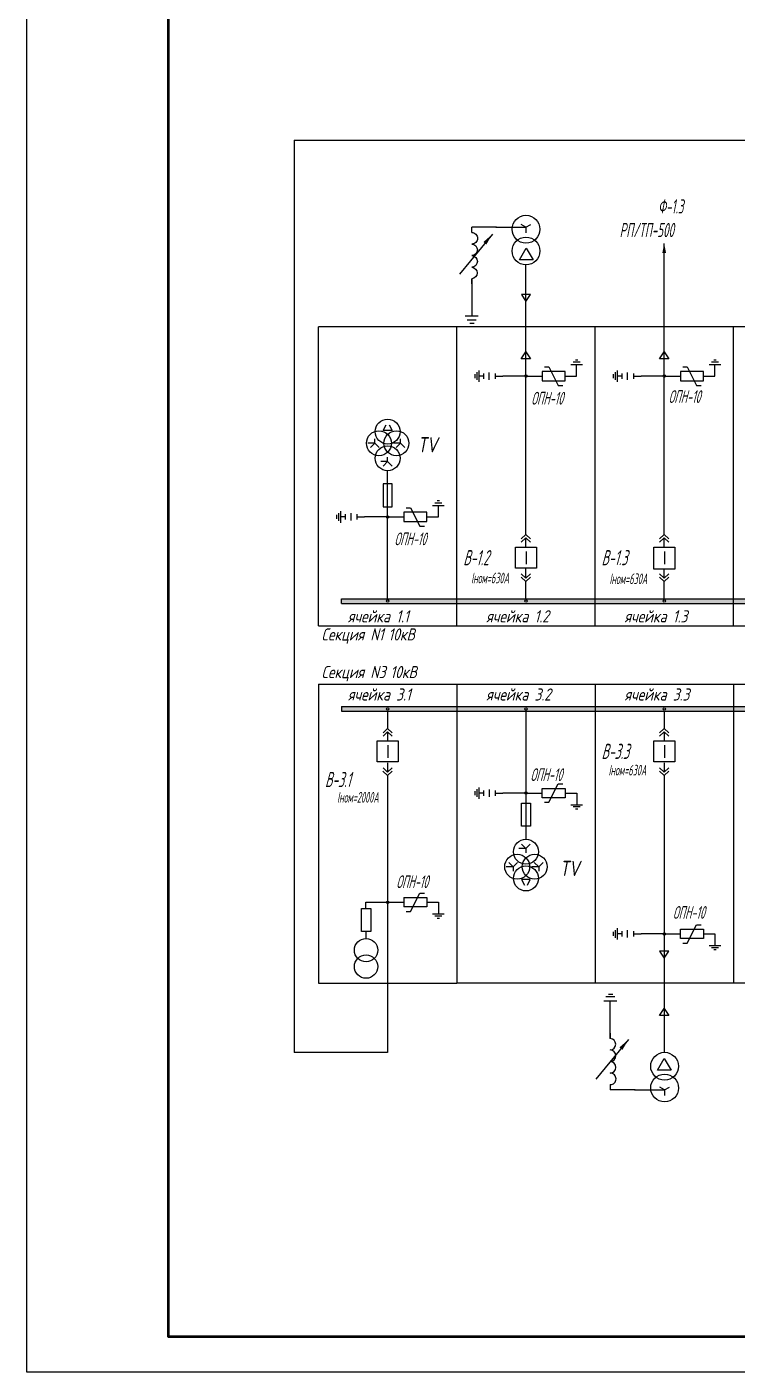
# Model space of a CAD drawing. Header units: millimetres. Extents: x 2325 to 2745, y -245 to 52.
# Drawn here: x 2325.1 to 2425.4, y -244.6 to -54.8 of the extents above; entities that cross this region are included whole.
import ezdxf
from ezdxf.enums import TextEntityAlignment as Align

# ---------------------------------------------------------------- set-up
doc = ezdxf.new("R2010")
doc.units = ezdxf.units.MM
doc.layers.add('10_КВ', color=32, linetype='Continuous')
doc.layers.add('ТЕКСТ', color=7, linetype='Continuous')
doc.styles.add('GOST TYPE_A', font='', dxfattribs={"oblique": 11})
doc.styles.add('ГОСТ type A', font='', dxfattribs={"oblique": 15, "height": 4})
doc.styles.get('GOST TYPE_A').set_extended_font_data('GOST type A')
doc.styles.get('ГОСТ type A').set_extended_font_data('GOST type A')

# ---------------------------------------------------------------- blocks, each defined once
blk = doc.blocks.new('ЗАЗЕМЛЕНИЕ')
at = {"color": 0, "linetype": 'ByBlock'}
for p, q in [((0, 0), (0, -2.5)), ((-3, -2.5), (3, -2.5)), ((-2, -3.5), (2, -3.5)), ((-1, -4.5), (1, -4.5))]:
    blk.add_line(p, q, dxfattribs=at)
blk = doc.blocks.new('Заземл.нож откл. норм.')
at = {"ltscale": 100}
for p, q in [((1.1, 0), (0, 0)), ((1.1, -0.37), (1.1, 0.37)), ((2.73, -0.37), (2.73, 0.37))]:
    blk.add_line(p, q, dxfattribs=at)
blk.add_line((1.91, 0.52), (1.91, -0.52))
at = {"ltscale": 100, "xscale": 0.2717159185103244, "yscale": 0.2717159185103244, "zscale": 0.2717159185103244, "rotation": 90}
blk.add_blockref('ЗАЗЕМЛЕНИЕ', (2.73, 0), dxfattribs=at)

msp = doc.modelspace()

# ---------------------------------------------------------------- hatches: boundary and pattern name
h = msp.add_hatch(color=7)
h.paths.add_polyline_path([(2538.73, -135.48), (2522.46, -135.48), (2522.46, -136.14), (2538.73, -136.14)])
h.paths.add_polyline_path([(2532.39, -135.81, -1), (2532.05, -135.81, -1)], flags=16)
h.paths.add_polyline_path([(2522.46, -135.48), (2504.29, -135.48), (2504.29, -136.14), (2522.46, -136.14)])
h.paths.add_polyline_path([(2512.52, -135.81, -1), (2512.86, -135.81, -1)], flags=16)
h.paths.add_polyline_path([(2504.29, -135.48), (2502.94, -135.48), (2502.94, -136.14), (2504.29, -136.14)])
h.paths.add_polyline_path([(2502.94, -135.48), (2483.42, -135.48), (2483.42, -136.14), (2502.94, -136.14)])
h.paths.add_polyline_path([(2493.01, -135.81, -1), (2493.35, -135.81, -1)], flags=16)
h.paths.add_polyline_path([(2483.42, -135.48), (2463.9, -135.48), (2463.9, -136.14), (2483.42, -136.14)])
h.paths.add_polyline_path([(2473.48, -135.81, -1), (2473.82, -135.81, -1)], flags=16)
h.paths.add_polyline_path([(2463.9, -135.48), (2444.38, -135.48), (2444.38, -136.14), (2463.9, -136.14)])
h.paths.add_polyline_path([(2453.96, -135.81, -1), (2454.3, -135.81, -1)], flags=16)
h.paths.add_polyline_path([(2444.38, -135.48), (2424.86, -135.48), (2424.86, -136.14), (2444.38, -136.14)])
h.paths.add_polyline_path([(2434.45, -135.81, -1), (2434.78, -135.81, -1)], flags=16)
h.paths.add_polyline_path([(2424.86, -135.48), (2405.34, -135.48), (2405.34, -136.14), (2424.86, -136.14)])
h.paths.add_polyline_path([(2414.93, -135.81, -1), (2415.26, -135.81, -1)], flags=16)
h.paths.add_polyline_path([(2405.34, -135.48), (2395.58, -135.48), (2395.58, -135.64, -0.414214), (2395.75, -135.81, -1), (2395.41, -135.81, -0.414214), (2395.58, -135.64), (2395.58, -135.48), (2385.82, -135.48), (2385.82, -136.14), (2405.34, -136.14)])
h.paths.add_polyline_path([(2385.82, -135.48), (2376.06, -135.48), (2376.06, -135.64, -0.414214), (2376.23, -135.81, -0.414214), (2376.06, -135.98, -0.414214), (2375.9, -135.81, -0.414214), (2376.06, -135.64), (2376.06, -135.48), (2369.56, -135.48), (2369.56, -136.14), (2385.82, -136.14)])
h = msp.add_hatch(color=7)
h.paths.add_polyline_path([(2538.73, -150.69), (2522.46, -150.69), (2522.46, -151.34), (2538.73, -151.34)])
h.paths.add_polyline_path([(2532.39, -151.02, -1), (2532.05, -151.02, -1)], flags=16)
h.paths.add_polyline_path([(2522.46, -150.69), (2504.29, -150.69), (2504.29, -151.34), (2522.46, -151.34)])
h.paths.add_polyline_path([(2512.52, -151.02, -1), (2512.86, -151.02, -1)], flags=16)
h.paths.add_polyline_path([(2504.29, -150.69), (2502.94, -150.69), (2502.94, -151.34), (2504.29, -151.34)])
h.paths.add_polyline_path([(2502.94, -150.69), (2483.42, -150.69), (2483.42, -151.34), (2502.94, -151.34)])
h.paths.add_polyline_path([(2493.01, -151.02, -1), (2493.35, -151.02, -1)], flags=16)
h.paths.add_polyline_path([(2483.42, -150.69), (2463.9, -150.69), (2463.9, -151.34), (2483.42, -151.34)])
h.paths.add_polyline_path([(2473.48, -151.02, -1), (2473.82, -151.02, -1)], flags=16)
h.paths.add_polyline_path([(2463.9, -150.69), (2444.38, -150.69), (2444.38, -151.34), (2463.9, -151.34)])
h.paths.add_polyline_path([(2453.96, -151.02, -1), (2454.3, -151.02, -1)], flags=16)
h.paths.add_polyline_path([(2444.38, -150.69), (2424.86, -150.69), (2424.86, -151.34), (2444.38, -151.34)])
h.paths.add_polyline_path([(2434.45, -151.02, -1), (2434.78, -151.02, -1)], flags=16)
h.paths.add_polyline_path([(2424.86, -150.69), (2405.34, -150.69), (2405.34, -151.34), (2424.86, -151.34)])
h.paths.add_polyline_path([(2414.93, -151.02, -1), (2415.26, -151.02, -1)], flags=16)
h.paths.add_polyline_path([(2405.34, -150.69), (2385.82, -150.69), (2385.82, -151.34), (2395.58, -151.34), (2395.58, -151.19, -0.414214), (2395.41, -151.02, -1), (2395.75, -151.02, -0.414214), (2395.58, -151.19), (2395.58, -151.34), (2405.34, -151.34)])
h.paths.add_polyline_path([(2385.82, -150.69), (2369.56, -150.69), (2369.56, -151.34), (2376.06, -151.34), (2376.06, -151.19, -0.414214), (2375.9, -151.02, -1), (2376.23, -151.02, -0.414214), (2376.06, -151.19), (2376.06, -151.34), (2385.82, -151.34)])

# ---------------------------------------------------------------- linework, layer by layer
at = {"color": 7}
for p, q in [((2362.88, -70.8), (2504.29, -70.8)), ((2362.88, -70.8), (2362.88, -199.49)), ((2387.93, -83.81), (2387.93, -83.07)), ((2391.41, -83.07), (2387.93, -83.07)), ((2391.34, -83.07), (2395.58, -83.07)), ((2395.58, -83.07), (2394.9, -82.68)), ((2395.58, -83.07), (2396.26, -82.68)), ((2395.58, -83.07), (2395.58, -83.86)), ((2390.84, -84.04), (2386.22, -89.66)), ((2415.09, -104.2), (2415.09, -85.34)), ((2395.57, -104.24), (2395.57, -88.37)), ((2387.93, -91.06), (2387.93, -90.33)), ((2387.93, -90.33), (2387.93, -95.6)), ((2387.65, -96.59), (2388.27, -96.59)), ((2366.3, -139.32), (2366.3, -97.1)), ((2366.3, -139.32), (2366.3, -97.1)), ((2385.82, -97.1), (2366.3, -97.1)), ((2405.34, -97.1), (2385.82, -97.1)), ((2405.34, -97.1), (2385.82, -97.1)), ((2405.34, -97.1), (2385.82, -97.1)), ((2385.82, -139.32), (2385.82, -97.1)), ((2424.86, -97.1), (2405.34, -97.1)), ((2405.34, -139.32), (2405.34, -97.1)), ((2415.09, -104.24), (2415.1, -97.1)), ((2444.38, -97.1), (2424.86, -97.1)), ((2424.86, -139.32), (2424.86, -97.1)), ((2395.57, -107.65), (2395.57, -101.3)), ((2395.57, -126.4), (2395.57, -101.64)), ((2401.92, -102.45), (2403.55, -102.45)), ((2403.22, -102.12), (2402.24, -102.12)), ((2402.89, -101.8), (2402.57, -101.8)), ((2402.73, -104.07), (2402.73, -102.45)), ((2415.09, -107.65), (2415.09, -101.3)), ((2415.09, -126.4), (2415.09, -101.64)), ((2421.44, -102.45), (2423.06, -102.45)), ((2422.74, -102.12), (2421.76, -102.12)), ((2422.41, -101.8), (2422.09, -101.8)), ((2422.25, -104.07), (2422.25, -102.45)), ((2395.57, -104.07), (2392.32, -104.07)), ((2395.57, -105.59), (2395.57, -103.96)), ((2395.57, -104.07), (2397.85, -104.07)), ((2398.18, -102.77), (2398.8, -102.77)), ((2398.8, -102.77), (2400.13, -105.37)), ((2401.11, -104.07), (2402.73, -104.07)), ((2415.09, -104.07), (2411.84, -104.07)), ((2415.09, -105.59), (2415.09, -103.96)), ((2415.09, -104.07), (2417.37, -104.07)), ((2417.7, -102.77), (2418.32, -102.77)), ((2418.32, -102.77), (2419.65, -105.37)), ((2420.62, -104.07), (2422.25, -104.07)), ((2400.13, -105.37), (2400.78, -105.37)), ((2419.65, -105.37), (2420.3, -105.37)), ((2375.45, -111.74), (2375.86, -110.92)), ((2376.68, -111.74), (2375.45, -111.74)), ((2376.27, -110.92), (2376.68, -111.74)), ((2374.26, -113.54), (2373.28, -113.54)), ((2374.26, -113.54), (2373.65, -114.16)), ((2374.26, -113.54), (2374.26, -112.92)), ((2374.26, -113.54), (2374.88, -114.16)), ((2377.86, -113.54), (2376.88, -113.54)), ((2377.86, -113.54), (2377.25, -114.16)), ((2377.86, -113.54), (2377.86, -112.92)), ((2377.86, -113.54), (2378.48, -114.16)), ((2376.06, -116.13), (2376.06, -115.51)), ((2376.06, -116.13), (2375.08, -116.13)), ((2376.06, -116.13), (2375.45, -116.75)), ((2376.06, -116.13), (2376.68, -116.75)), ((2376.06, -125.56), (2376.06, -117.42)), ((2378.67, -122.63), (2379.28, -122.63)), ((2379.28, -122.63), (2380.62, -125.23)), ((2382.41, -122.3), (2384.03, -122.3)), ((2383.71, -121.98), (2382.73, -121.98)), ((2383.38, -121.65), (2383.06, -121.65)), ((2383.22, -123.93), (2383.22, -122.3)), ((2376.06, -123.93), (2372.81, -123.93)), ((2376.06, -125.56), (2376.06, -123.93)), ((2376.06, -123.93), (2378.34, -123.93)), ((2380.62, -125.23), (2381.27, -125.23)), ((2381.59, -123.93), (2383.22, -123.93)), ((2376.06, -135.64), (2376.06, -125.56)), ((2395.57, -126.4), (2394.91, -127.01)), ((2395.57, -126.87), (2394.92, -127.48)), ((2395.57, -126.4), (2396.22, -127.01)), ((2395.57, -126.87), (2396.22, -127.48)), ((2395.57, -128.21), (2395.57, -126.88)), ((2415.09, -126.4), (2414.43, -127.01)), ((2415.09, -126.87), (2414.44, -127.48)), ((2415.09, -126.4), (2415.74, -127.01)), ((2415.09, -126.87), (2415.74, -127.48)), ((2415.09, -128.21), (2415.09, -126.88)), ((2395.61, -128.8), (2395.61, -130.58)), ((2415.12, -128.8), (2415.12, -130.58)), ((2395.57, -132.59), (2394.92, -131.98)), ((2395.57, -133.06), (2394.92, -132.45)), ((2395.57, -132.58), (2395.57, -131.18)), ((2395.57, -132.59), (2396.22, -131.98)), ((2395.57, -133.06), (2396.23, -132.45)), ((2415.09, -132.59), (2414.44, -131.98)), ((2415.09, -133.06), (2414.44, -132.45)), ((2415.09, -132.58), (2415.09, -131.29)), ((2415.09, -132.59), (2415.74, -131.98)), ((2415.09, -133.06), (2415.75, -132.45)), ((2395.57, -135.48), (2395.57, -133.06)), ((2415.09, -135.48), (2415.09, -133.06)), ((2369.56, -136.14), (2369.56, -135.48)), ((2369.56, -135.48), (2538.73, -135.48)), ((2369.56, -136.14), (2538.73, -136.14)), ((2366.3, -139.32), (2385.82, -139.32)), ((2385.82, -139.32), (2405.34, -139.32)), ((2385.82, -139.32), (2405.34, -139.32)), ((2385.82, -139.32), (2405.34, -139.32)), ((2405.34, -139.32), (2424.86, -139.32)), ((2405.34, -139.32), (2424.86, -139.32)), ((2424.86, -139.32), (2444.38, -139.32)), ((2424.86, -139.32), (2444.38, -139.32)), ((2366.3, -147.51), (2366.3, -189.73)), ((2366.3, -147.51), (2385.82, -147.51)), ((2385.82, -147.51), (2385.82, -189.73)), ((2385.82, -147.51), (2385.82, -189.73)), ((2385.82, -147.51), (2405.34, -147.51)), ((2385.82, -147.51), (2405.34, -147.51)), ((2405.34, -147.51), (2424.86, -147.51)), ((2405.34, -147.51), (2424.86, -147.51)), ((2405.34, -147.51), (2405.34, -189.73)), ((2405.34, -147.51), (2405.34, -189.73)), ((2405.34, -147.51), (2424.86, -147.51)), ((2405.34, -147.51), (2405.34, -189.73)), ((2405.34, -147.51), (2405.34, -189.73)), ((2405.34, -147.51), (2424.86, -147.51)), ((2424.86, -147.51), (2424.86, -189.73)), ((2424.86, -147.51), (2424.86, -189.73)), ((2424.86, -147.51), (2444.38, -147.51)), ((2424.86, -147.51), (2424.86, -189.73)), ((2424.86, -147.51), (2424.86, -189.73)), ((2424.86, -147.51), (2444.38, -147.51)), ((2369.56, -150.69), (2538.73, -150.69)), ((2369.56, -150.69), (2369.56, -151.34)), ((2369.56, -151.34), (2538.73, -151.34)), ((2376.06, -151.34), (2376.06, -153.77)), ((2395.58, -151.19), (2395.58, -161.27)), ((2415.09, -151.34), (2415.09, -153.77)), ((2376.06, -153.77), (2375.41, -154.38)), ((2376.06, -154.24), (2375.41, -154.85)), ((2376.06, -153.77), (2376.72, -154.38)), ((2376.06, -154.24), (2376.71, -154.85)), ((2376.06, -154.25), (2376.06, -155.54)), ((2415.09, -153.77), (2414.44, -154.38)), ((2415.09, -154.24), (2414.44, -154.85)), ((2415.09, -153.77), (2415.75, -154.38)), ((2415.09, -154.24), (2415.74, -154.85)), ((2415.09, -154.25), (2415.09, -155.54)), ((2376.09, -156.13), (2376.09, -157.91)), ((2415.12, -156.13), (2415.12, -157.91)), ((2376.06, -159.96), (2375.41, -159.35)), ((2376.06, -158.62), (2376.06, -159.95)), ((2376.06, -159.96), (2376.71, -159.35)), ((2415.09, -159.96), (2414.44, -159.35)), ((2415.09, -158.62), (2415.09, -159.95)), ((2415.09, -159.96), (2415.74, -159.35)), ((2376.06, -160.43), (2375.4, -159.82)), ((2376.06, -160.43), (2376.71, -159.82)), ((2376.06, -160.43), (2376.06, -185.19)), ((2395.58, -161.27), (2395.58, -162.9)), ((2395.58, -161.27), (2395.58, -169.41)), ((2415.09, -160.43), (2414.43, -159.82)), ((2415.09, -160.43), (2415.74, -159.82)), ((2415.09, -160.43), (2415.09, -185.19)), ((2395.58, -162.9), (2392.33, -162.9)), ((2395.58, -162.9), (2397.86, -162.9)), ((2398.8, -164.2), (2400.14, -161.6)), ((2400.14, -161.6), (2400.79, -161.6)), ((2401.11, -162.9), (2402.74, -162.9)), ((2402.74, -162.9), (2402.74, -164.53)), ((2376.06, -164.54), (2376.06, -174.3)), ((2398.19, -164.2), (2398.8, -164.2)), ((2401.93, -164.53), (2403.55, -164.53)), ((2403.23, -164.85), (2402.25, -164.85)), ((2402.9, -165.18), (2402.58, -165.18)), ((2395.58, -170.7), (2394.59, -170.7)), ((2395.58, -170.7), (2394.96, -170.08)), ((2395.58, -170.7), (2396.19, -170.08)), ((2395.58, -170.7), (2395.58, -171.32)), ((2393.78, -173.29), (2393.16, -172.67)), ((2393.78, -173.29), (2394.39, -172.67)), ((2397.38, -173.29), (2396.76, -172.67)), ((2397.38, -173.29), (2397.99, -172.67)), ((2393.78, -173.29), (2392.79, -173.29)), ((2393.78, -173.29), (2393.78, -173.91)), ((2397.38, -173.29), (2396.39, -173.29)), ((2397.38, -173.29), (2397.38, -173.91)), ((2396.19, -175.09), (2394.96, -175.09)), ((2394.96, -175.09), (2395.37, -175.91)), ((2395.78, -175.91), (2396.19, -175.09)), ((2373, -179.21), (2373, -178.3)), ((2373, -178.3), (2376.06, -178.3)), ((2376.06, -178.3), (2378.34, -178.3)), ((2379.28, -179.6), (2380.62, -177)), ((2380.62, -177), (2381.27, -177)), ((2381.59, -178.3), (2383.22, -178.3)), ((2383.22, -178.3), (2383.22, -179.92)), ((2376.06, -179.18), (2376.06, -185.53)), ((2378.67, -179.6), (2379.28, -179.6)), ((2382.41, -179.92), (2384.03, -179.92)), ((2383.71, -180.25), (2382.73, -180.25)), ((2415.09, -179.18), (2415.09, -185.53)), ((2383.38, -180.57), (2383.06, -180.57)), ((2415.09, -181.24), (2415.09, -182.87)), ((2418.32, -184.06), (2419.65, -181.46)), ((2419.65, -181.46), (2420.3, -181.46)), ((2373, -182.43), (2373, -183.41)), ((2376.06, -182.59), (2376.06, -199.49)), ((2415.09, -182.76), (2411.84, -182.76)), ((2415.09, -182.59), (2415.09, -199.49)), ((2415.09, -182.76), (2417.37, -182.76)), ((2417.7, -184.06), (2418.32, -184.06)), ((2420.62, -182.76), (2422.25, -182.76)), ((2422.25, -182.76), (2422.25, -184.38)), ((2421.44, -184.38), (2423.06, -184.38)), ((2422.74, -184.71), (2421.76, -184.71)), ((2422.41, -185.03), (2422.09, -185.03)), ((2366.3, -189.73), (2385.82, -189.73)), ((2405.34, -189.73), (2385.82, -189.73)), ((2424.86, -189.73), (2405.34, -189.73)), ((2424.86, -189.73), (2405.34, -189.73)), ((2424.86, -189.73), (2405.34, -189.73)), ((2424.86, -189.73), (2405.34, -189.73)), ((2444.38, -189.73), (2424.86, -189.73)), ((2407.21, -191.25), (2407.82, -191.25)), ((2407.48, -197.52), (2407.48, -192.24)), ((2407.48, -196.78), (2407.48, -197.52)), ((2410.05, -197.66), (2405.43, -203.28)), ((2407.48, -204.03), (2407.48, -204.77)), ((2410.97, -204.77), (2407.48, -204.77)), ((2410.89, -204.77), (2415.14, -204.77)), ((2415.15, -204.78), (2414.47, -204.39)), ((2415.15, -204.78), (2415.83, -204.39)), ((2415.15, -204.78), (2415.15, -205.56))]:
    msp.add_line(p, q, dxfattribs=at)
at = {"color": 7, "linetype": 'Continuous'}
for p, q in [((2397.85, -103.42), (2397.85, -104.72)), ((2401.11, -103.42), (2397.85, -103.42)), ((2401.11, -104.72), (2401.11, -103.42)), ((2417.37, -103.42), (2417.37, -104.72)), ((2420.62, -103.42), (2417.37, -103.42)), ((2420.62, -104.72), (2420.62, -103.42)), ((2397.85, -104.72), (2401.11, -104.72)), ((2417.37, -104.72), (2420.62, -104.72)), ((2378.34, -123.28), (2378.34, -124.58)), ((2381.59, -123.28), (2378.34, -123.28)), ((2381.59, -124.58), (2381.59, -123.28)), ((2378.34, -124.58), (2381.59, -124.58)), ((2397.86, -163.55), (2397.86, -162.25)), ((2397.86, -162.25), (2401.11, -162.25)), ((2401.11, -162.25), (2401.11, -163.55)), ((2401.11, -163.55), (2397.86, -163.55)), ((2378.34, -177.65), (2381.59, -177.65)), ((2378.34, -177.65), (2378.34, -178.95)), ((2381.59, -177.65), (2381.59, -178.95)), ((2381.59, -178.95), (2378.34, -178.95)), ((2417.37, -183.41), (2417.37, -182.11)), ((2417.37, -182.11), (2420.62, -182.11)), ((2420.62, -182.11), (2420.62, -183.41)), ((2420.62, -183.41), (2417.37, -183.41))]:
    msp.add_line(p, q, dxfattribs=at)
at = {"color": 7}
for points in [[(2745.14, -244.59), (2325.15, -244.59), (2325.15, 52.38), (2745.14, 52.38)], [(2395.61, -86.01), (2396.58, -87.68), (2394.65, -87.68)], [(2394.09, -128.21), (2397.06, -128.21), (2397.06, -131.18), (2394.09, -131.18)], [(2413.61, -128.21), (2416.58, -128.21), (2416.58, -131.29), (2413.61, -131.29)], [(2374.58, -155.54), (2377.55, -155.54), (2377.55, -158.5), (2374.58, -158.5)], [(2413.61, -155.54), (2416.58, -155.54), (2416.58, -158.5), (2413.61, -158.5)], [(2415.1, -200.32), (2416.06, -201.99), (2414.13, -201.99)]]:
    msp.add_lwpolyline(points, close=True, dxfattribs=at)
at = {"color": 7, "lineweight": 50}
msp.add_lwpolyline([(2740.14, -239.59), (2345.15, -239.59), (2345.15, 47.38), (2740.14, 47.38)], close=True, dxfattribs=at)
at = {"color": 7}
for points in [[(2387.93, -83.81, -0.414214), (2388.75, -84.63, -0.414214), (2387.93, -85.44)], [(2387.93, -85.44, -0.404613), (2388.72, -86.26, -0.404613), (2387.93, -87.07)], [(2387.93, -87.07, -0.404613), (2388.72, -87.88, -0.404613), (2387.93, -88.7)], [(2387.93, -88.7, -0.395065), (2388.69, -89.51, -0.395065), (2387.93, -90.33)], [(2407.48, -199.14, 0.395065), (2408.25, -198.33, 0.395065), (2407.48, -197.52)], [(2407.48, -200.77, 0.404613), (2408.27, -199.96, 0.404613), (2407.48, -199.14)], [(2407.48, -202.4, 0.404613), (2408.27, -201.59, 0.404613), (2407.48, -200.77)], [(2407.48, -204.03, 0.414214), (2408.3, -203.22, 0.414214), (2407.48, -202.4)]]:
    msp.add_lwpolyline(points, format="xyb", dxfattribs=at)
at = {"color": 7, "linetype": 'Continuous'}
for points in [[(2396.23, -92.55), (2394.93, -92.55), (2395.58, -93.53)], [(2396.23, -101.64), (2394.92, -101.64), (2395.57, -100.66)], [(2415.75, -101.64), (2414.44, -101.64), (2415.09, -100.66)], [(2376.71, -119.28), (2375.41, -119.28), (2375.41, -122.53), (2376.71, -122.53)], [(2396.23, -167.55), (2394.93, -167.55), (2394.93, -164.3), (2396.23, -164.3)], [(2373.68, -182.44), (2372.38, -182.44), (2372.38, -179.19), (2373.68, -179.19)], [(2415.75, -185.19), (2414.44, -185.19), (2415.09, -186.17)], [(2415.75, -194.28), (2414.44, -194.28), (2415.09, -193.3)]]:
    msp.add_lwpolyline(points, close=True, dxfattribs=at)
at = {"color": 7}
for points in [[(2388.85, -95.6), (2386.99, -95.6)], [(2388.54, -96.18), (2387.3, -96.18)], [(2408.1, -191.66), (2406.86, -191.66)], [(2408.41, -192.24), (2406.55, -192.24)]]:
    msp.add_lwpolyline(points, dxfattribs=at)
for centre, radius in [((2395.58, -83.34), 1.96), ((2395.58, -86.41), 1.96), ((2395.57, -104.07), 0.169), ((2415.09, -104.07), 0.169), ((2374.83, -113.54), 1.76), ((2376.06, -111.89), 1.76), ((2377.3, -113.54), 1.76), ((2376.06, -115.66), 1.76), ((2376.06, -123.93), 0.169), ((2376.06, -123.93), 0.169), ((2376.06, -135.81), 0.169), ((2376.06, -135.81), 0.169), ((2376.06, -135.81), 0.169), ((2395.57, -135.81), 0.169), ((2395.57, -135.81), 0.169), ((2415.09, -135.81), 0.169), ((2415.09, -135.81), 0.169), ((2376.06, -151.02), 0.169), ((2376.06, -151.02), 0.169), ((2376.06, -151.02), 0.169), ((2395.58, -151.02), 0.169), ((2395.58, -151.02), 0.169), ((2395.58, -151.02), 0.169), ((2395.58, -151.02), 0.169), ((2415.09, -151.02), 0.169), ((2415.09, -151.02), 0.169), ((2415.1, -151.02), 0.169), ((2395.58, -162.9), 0.169), ((2395.58, -162.9), 0.169), ((2395.58, -171.17), 1.76), ((2394.34, -173.29), 1.76), ((2396.81, -173.29), 1.76), ((2395.58, -174.94), 1.76), ((2376.06, -178.3), 0.169), ((2373.01, -185.06), 1.65), ((2415.09, -182.76), 0.169), ((2373.01, -187.38), 1.65), ((2373.01, -187.38), 1.65), ((2415.14, -201.43), 1.96), ((2415.14, -204.51), 1.96)]:
    msp.add_circle(centre, radius, dxfattribs=at)
for points in [[(2389.57, -85.15), (2389.99, -85.5), (2390.84, -84.04)], [(2408.78, -198.77), (2409.2, -199.12), (2410.05, -197.66)]]:
    msp.add_solid(points, dxfattribs=at)
at = {"layer": '10_КВ', "color": 7}
for p, q in [((2369.56, -150.69), (2538.73, -150.69)), ((2376.06, -199.49), (2362.88, -199.49))]:
    msp.add_line(p, q, dxfattribs=at)
msp.add_lwpolyline([(2415.09, -86.69, 0.542, 0, 0), (2415.09, -85.34, 0, 0, 0)], format="xyseb", dxfattribs=at)

# ---------------------------------------------------------------- block references
at = {"color": 7, "ltscale": 100, "rotation": 180}
for p in [(2392.32, -104.07), (2411.84, -104.07), (2372.81, -123.93), (2392.33, -162.9), (2411.84, -182.76)]:
    msp.add_blockref('Заземл.нож откл. норм.', p, dxfattribs=at)

# ---------------------------------------------------------------- texts
at = {"color": 7, "char_height": 2.1389, "width": 10.6342, "attachment_point": 1, "style": 'GOST TYPE_A'}
for insert in [(2376.53, -112.68), (2396.59, -172.45)]:
    msp.add_mtext('\\pi3.8155;ТV', dxfattribs=dict(at, insert=insert))
at = {"layer": 'ТЕКСТ', "color": 7, "lineweight": 15, "style": 'GOST TYPE_A', "oblique": 11, "width": 0.7}
for s, p in [('Iном=630А', (2390.52, -133.3)), ('Iном=630А', (2410.04, -133.41)), ('Iном=630А', (2409.91, -160.41)), ('Iном=2000А', (2371.87, -164.24))]:
    msp.add_text(s, height=1.5, dxfattribs=at).set_placement(p, align=Align.CENTER)
at = {"layer": 'ТЕКСТ', "color": 7}
for s, insert, char_height, width, attachment_point, style in [('\\pi26;{\\W0.7;Ф-1.3 \\P\\pi20.566;РП/ТП-500}', (2388.24, -81.79), 2, 50.4494, 4, 'GOST TYPE_A'), ('{\\W0.7;ОПН-10}', (2396.33, -108.09), 1.8, 9.5811, 7, 'ГОСТ type A'), ('{\\W0.7;ОПН-10}', (2415.71, -107.86), 1.8, 9.5811, 7, 'ГОСТ type A'), ('{\\W0.7;ОПН-10}', (2377.02, -127.93), 1.8, 9.5811, 7, 'ГОСТ type A'), ('{\\W0.7;В-1.2}', (2386.73, -130.75), 2.1389, 1.8374, 7, 'ГОСТ type A'), ('{\\W0.7;В-1.3}', (2406.24, -130.75), 2.1389, 1.8374, 7, 'ГОСТ type A'), ('ячейка 1.1', (2370.46, -138.81), 1.711, 17.1707, 7, 'ГОСТ type A'), ('ячейка 1.2', (2389.98, -138.81), 1.711, 17.1707, 7, 'ГОСТ type A'), ('ячейка 1.3', (2409.5, -138.81), 1.711, 17.1707, 7, 'ГОСТ type A'), ('Секция N1{\\fArial|b0|i0|c204|p34; }10кВ', (2366.72, -141.83), 1.7111, 29.5832, 7, 'ГОСТ type A'), ('Секция N3{\\fArial|b0|i0|c204|p34; }10кВ', (2366.72, -147.14), 1.7111, 29.5832, 7, 'ГОСТ type A'), ('ячейка 3.1', (2370.46, -149.84), 1.711, 17.1707, 7, 'ГОСТ type A'), ('ячейка 3.2', (2389.98, -149.84), 1.711, 17.1707, 7, 'ГОСТ type A'), ('ячейка 3.3', (2409.5, -149.84), 1.711, 17.1707, 7, 'ГОСТ type A'), ('{\\W0.7;В-3.3}', (2406.24, -158.08), 2.1389, 1.8374, 7, 'ГОСТ type A'), ('{\\W0.7;ОПН-10}', (2396.21, -161.2), 1.8, 9.5811, 7, 'ГОСТ type A'), ('{\\W0.7;В-3.1}', (2367.21, -162.06), 2.1389, 1.8374, 7, 'ГОСТ type A'), ('{\\W0.7;ОПН-10}', (2377.29, -176.3), 1.8, 9.5811, 7, 'ГОСТ type A'), ('{\\W0.7;ОПН-10}', (2416.32, -180.64), 1.8, 9.5811, 7, 'ГОСТ type A')]:
    msp.add_mtext(s, dxfattribs=dict(at, insert=insert, char_height=char_height, width=width, attachment_point=attachment_point, style=style))

doc.saveas('drawing.dxf')
